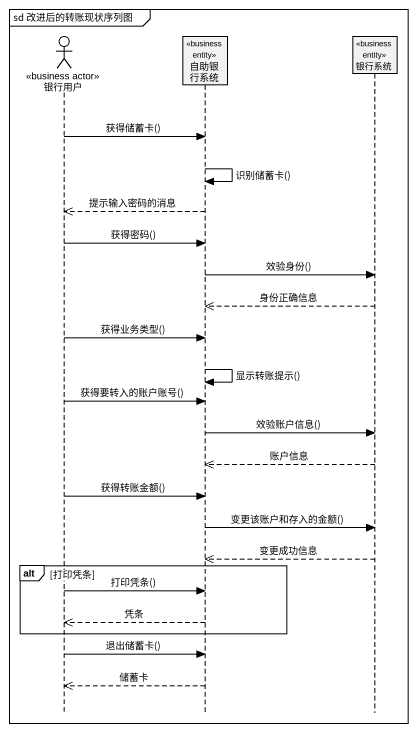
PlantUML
@startuml
mainframe sd 改进后的转账现状序列图
hide footbox
actor 银行用户 <<business actor>>
participant 自助银行系统 <<business entity>>
participant 银行系统 <<business entity>>

银行用户 -> 自助银行系统 : 获得储蓄卡()
自助银行系统 -> 自助银行系统 : 识别储蓄卡()
自助银行系统 -->> 银行用户 : 提示输入密码的消息
银行用户 -> 自助银行系统 : 获得密码()
自助银行系统 -> 银行系统 : 效验身份()
银行系统 -->> 自助银行系统 : 身份正确信息
银行用户 -> 自助银行系统 : 获得业务类型()
自助银行系统 -> 自助银行系统 : 显示转账提示()
银行用户 -> 自助银行系统 : 获得要转入的账户账号()
自助银行系统 -> 银行系统 : 效验账户信息()
银行系统 -->> 自助银行系统 : 账户信息
银行用户 -> 自助银行系统 : 获得转账金额()
自助银行系统 -> 银行系统 : 变更该账户和存入的金额()
银行系统 -->> 自助银行系统 : 变更成功信息
alt 打印凭条
  银行用户 -> 自助银行系统 : 打印凭条()
  自助银行系统 -->> 银行用户 : 凭条
end
银行用户 -> 自助银行系统 : 退出储蓄卡()
自助银行系统 -->> 银行用户 : 储蓄卡
@enduml
